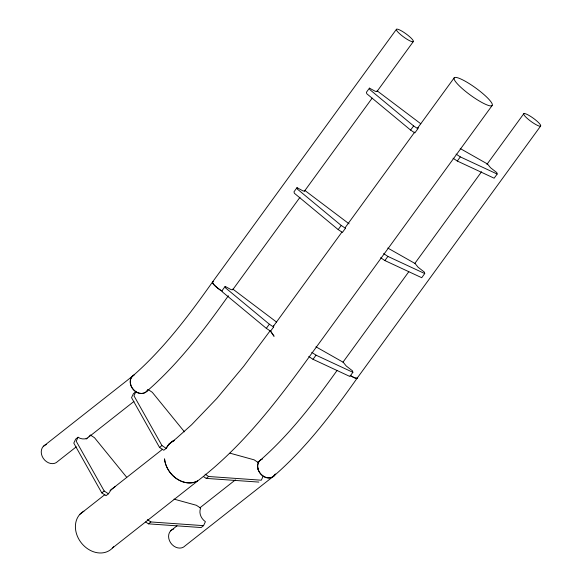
<?xml version="1.0" encoding="UTF-8"?>
<svg xmlns="http://www.w3.org/2000/svg" width="582" height="582" viewBox="0 0 582 582"><rect width="100%" height="100%" fill="white"/><g stroke="black" fill="none" stroke-linecap="round" stroke-linejoin="round"><path stroke-width="0.87" d="M275.373 473.915A10.447 8.461 51.8 0 1 263.159 476.229C258.917 473.355 256.306 467.593 258.393 462.654A10.447 8.461 51.8 0 1 261.391 459.438M276.508 322.035L232.865 289.101L232.109 289.814L230.923 289.53L225.147 286.409L222.128 290.556L222.513 292.026L266.323 328.35L270.565 331.165L273.991 336.163L270.565 331.165L273.584 327.019L273.787 325.738M349.091 223.837L304.728 190.35L303.971 191.063L302.786 190.78L297.009 187.659L293.99 191.805L294.376 193.275L338.186 229.599L342.427 232.414L345.446 228.268L345.65 226.987L414.69 132.114M420.793 123.77L377.151 90.836L376.401 91.549L375.208 91.258L369.432 88.137L366.413 92.283L366.798 93.753L410.608 130.084L414.85 132.9L417.869 128.753L418.072 127.473M89.861 435.547C87.569 439.752 81.633 439.781 78.068 437.242L76.206 441.207L104.193 490.997L108.434 493.812L111.257 489.615L115.185 486.574M145.645 521.974L148.475 523.851L201.139 527.539L203.547 525.648L205.41 521.676C201.168 518.802 198.549 513.04 200.645 508.108L196.396 505.292L173.982 499.109M263.159 476.229L261.296 480.201L208.632 476.505L205.097 474.163M270.172 330.722L243.618 366.376L216.868 398.415L191.623 424.751L176.237 438.486L169.006 444.168L166.183 448.358L163.775 450.25L159.533 447.442L131.547 397.652L133.409 393.687L135.817 391.788C139.622 394.56 145.907 394.116 148.024 389.474L152.273 392.29L184.465 431.851M212.51 282.037C188.612 315.793 163.455 349.302 132.085 376.554M228.377 295.758C204.18 329.834 178.667 363.612 146.984 391.14M337.131 370.356C314.004 402.737 289.581 434.769 259.427 460.995M357.101 378.256C332.497 413.009 306.576 447.478 274.333 475.574M212.597 281.914L396.473 29.246M232.691 289.778L300.006 197.276M304.284 191.405L372.131 98.169M376.94 91.563L413.271 41.642A10.447 1.972 36 0 0 401.929 31.152A10.447 1.972 36 0 0 399.412 33.538A10.447 1.972 36 0 0 413.271 41.642M266.323 328.35L269.342 324.203L225.532 287.879L225.147 286.409M338.186 229.599L341.205 225.452L297.395 189.128L297.009 187.659M410.608 130.084L413.627 125.938L369.817 89.606L369.432 88.137M273.445 326.211L341.925 232.102M417.367 128.44L454.287 77.712M492.081 105.597A23.498 4.438 36 0 1 460.9 87.373A23.498 4.438 36 0 1 466.568 81.997A23.498 4.438 36 0 1 492.081 105.597L308.664 357.639C277.192 401.093 243.96 444.452 201.568 477.88L112.537 547.953M313.014 359.312L316.033 355.166L352.874 372.313L349.855 376.459L313.014 359.312L308.773 356.497M384.877 260.561L387.896 256.415L424.736 273.569L421.717 277.709L384.877 260.561L380.635 257.746M457.299 161.039L460.318 156.893L497.159 174.047L494.14 178.194L457.299 161.039L453.058 158.224M342.98 362.186L408.782 271.75M414.668 263.668L481.547 171.763M486.901 164.415L523.815 113.686M357.188 378.125L540.613 126.076A10.447 1.972 36 0 0 529.278 115.585A10.447 1.972 36 0 0 526.761 117.979A10.447 1.972 36 0 0 540.613 126.076M43.272 446.423L132.303 376.358M78.068 437.242L75.66 439.134L73.798 443.106L101.785 492.889L106.026 495.704L108.434 493.812M76.264 446.838L57.742 461.41A10.447 8.461 51.8 0 1 43.286 458.361A10.447 8.461 51.8 0 1 46.4 444.502M86.078 439.09L87.278 438.144M89.082 436.747L133.955 401.435M101.785 492.889L104.193 490.997M159.533 447.442L161.941 445.543L166.183 448.358A23.498 19.053 51.8 0 1 174.447 440.407M79.974 514.233L104.898 494.613M110.049 490.561L162.589 449.209M148.475 523.851L150.883 521.952L203.547 525.648M203.394 476.52L206.224 478.397L208.632 476.505M170.613 530.864L177.023 525.815M199.815 507.882L235.426 479.852M257.506 462.472L259.645 460.791M274.115 475.778L185.091 545.851A10.447 8.461 51.8 0 1 170.628 542.802A10.447 8.461 51.8 0 1 173.742 528.936M169.006 444.168L172.927 441.12L174.52 440.559M206.224 478.397L258.888 482.092M230.006 453.182L254.145 459.845L258.393 462.654M460.217 148.534L487.512 164.015L490.546 167.74L496.773 172.578L497.159 174.047M387.794 248.048L415.09 263.53L418.123 267.254L424.351 272.1L424.736 273.569M315.931 346.799L343.227 362.28L346.261 366.005L352.488 370.843L352.874 372.313M413.627 125.938L417.869 128.753M456.07 154.077L460.318 156.893M341.205 225.452L345.446 228.268M383.647 253.599L387.896 256.415M269.342 324.203L273.584 327.019M311.785 352.35L316.033 355.166M90.275 434.929L94.524 437.744L126.716 477.305M147.348 519.61L150.883 521.952M161.941 445.543L133.955 395.76L135.817 391.788A10.447 8.461 51.8 0 1 130.899 385.48L130.324 382.941A10.447 8.461 51.8 0 1 134.049 375.004M257.666 467.382L258.248 469.921M164.553 458.987A23.498 19.039 51.8 0 0 197.64 480.928A23.506 19.053 51.8 0 1 164.546 458.994M357.275 377.558A10.447 1.972 35.2 0 1 350.233 375.434M357.188 377.682A10.447 1.972 36 0 1 350.204 375.47M275.191 474.381A10.447 8.337 48.9 0 1 266.585 477.575A10.447 8.337 48.9 0 1 258.328 470.038L257.666 467.535A10.447 8.337 48.9 0 1 262.482 459.045M213.179 281.884A10.447 1.979 35.2 0 0 219.538 289.501L221.786 291.022L219.538 289.501A10.447 1.972 36 0 1 213.259 281.768M147.843 389.947A10.447 8.359 49 0 1 139.229 393.148A10.447 8.359 49 0 1 130.972 385.611L130.317 383.109A10.447 8.359 49 0 1 133.787 375.186M113.606 546.673A23.498 19.039 51.8 0 1 81.851 543.552A23.498 19.039 51.8 0 1 83.903 511.192"/></g></svg>
